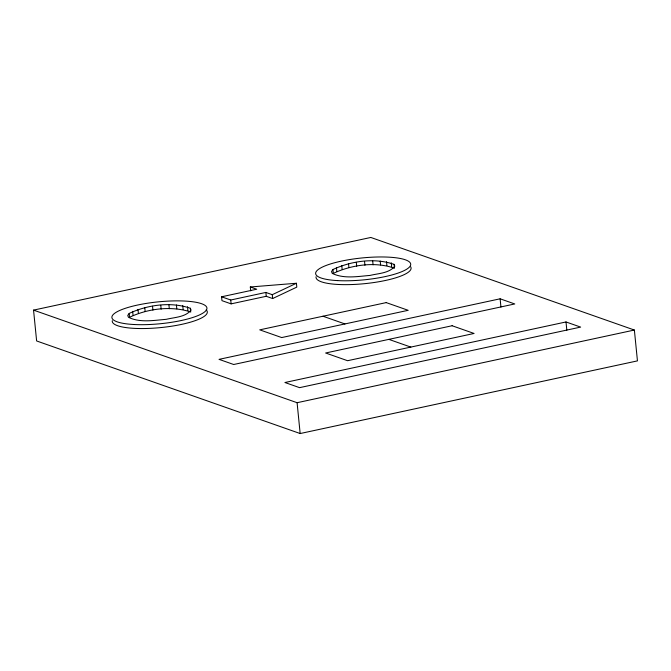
<?xml version="1.0" encoding="UTF-8"?>
<svg xmlns="http://www.w3.org/2000/svg" width="671" height="671" viewBox="0 0 671 671"><rect width="100%" height="100%" fill="white"/><g stroke="black" fill="none" stroke-linecap="round" stroke-linejoin="round"><path stroke-width="1.01" d="M129.167 313.432L127.733 315.454L128.463 317.299C140.071 322.961 153.869 320.335 166.265 319.321C174.561 317.266 185.322 317.257 191.059 310.111L190.338 308.266C170.954 301.505 147.578 304.81 129.167 313.432L129.553 317.282C147.763 308.618 170.677 305.716 190.01 311.738M332.95 269.524L331.508 271.554L332.237 273.399C343.846 279.052 357.643 276.435 370.04 275.42C378.335 273.365 389.096 273.349 394.833 266.211L394.112 264.366C374.728 257.597 351.352 260.91 332.95 269.524L333.328 273.382C351.738 264.76 375.114 261.455 394.498 268.215M221.581 296.792L230.732 300.012L265.859 292.439L272.267 294.686L296.423 283.263L296.808 287.121L272.652 298.545L266.244 296.297L231.109 303.862L221.958 300.65L221.581 296.792L256.708 289.226L250.308 286.978L250.694 290.828M33.55 310.119L370.837 237.459L634.372 330.04L637.45 360.881L300.163 433.541L36.628 340.96L33.55 310.119L297.094 402.709L634.372 330.04M500.121 298.805L219.048 359.362L233.693 364.504L514.758 303.955L500.121 298.805L500.935 307.033M566.005 321.954L284.932 382.512L299.576 387.653L580.641 327.096L566.005 321.954L566.827 330.174M250.308 286.978L296.423 283.263M322.977 316.226L344.944 323.942M388.861 339.375L410.828 347.092M394.112 264.366L394.397 267.251M391.277 262.822L391.663 266.681M386.53 261.698L386.915 265.557M380.197 261.061L380.583 264.919M372.699 260.96L373.076 264.819M364.546 261.396L364.932 265.255M356.309 262.344L356.687 266.202M348.534 263.737L348.92 267.595M341.757 265.481L342.143 269.331M336.439 267.452L336.825 271.31M297.094 402.709L300.163 433.541M272.267 294.686L272.652 298.545M265.859 292.439L266.244 296.297M230.732 300.012L231.109 303.862M190.338 308.266L190.723 312.116M187.503 306.731L187.888 310.581M182.755 305.607L183.141 309.457M176.423 304.97L176.8 308.819M168.924 304.86L169.302 308.719M160.772 305.305L161.157 309.155M152.535 306.244L152.913 310.103M144.76 307.637L145.146 311.495M137.983 309.381L138.369 313.24M132.665 311.361L133.051 315.211M206.19 309.859A47.758 10.988 -5.7 0 1 163.942 327.238A47.758 10.988 -5.7 0 1 112.292 320.646M410.686 266.84A47.758 10.988 -5.7 0 1 365.653 283.565A47.758 10.988 -5.7 0 1 316.066 276.746M386.219 302.604L259.744 329.847L281.703 337.563L408.186 310.312L386.219 302.604M452.103 325.745L325.628 352.996L347.586 360.713L474.07 333.462L452.103 325.745M133.864 324.504A47.758 10.988 -5.7 0 0 206.894 308.777A47.758 10.988 -5.7 0 0 137.438 305.07A47.758 10.988 -5.7 0 0 133.864 324.504M337.639 280.604A47.758 10.988 -5.7 0 0 410.669 264.869A47.758 10.988 -5.7 0 0 341.212 261.162A47.758 10.988 -5.7 0 0 337.639 280.604"/></g></svg>
